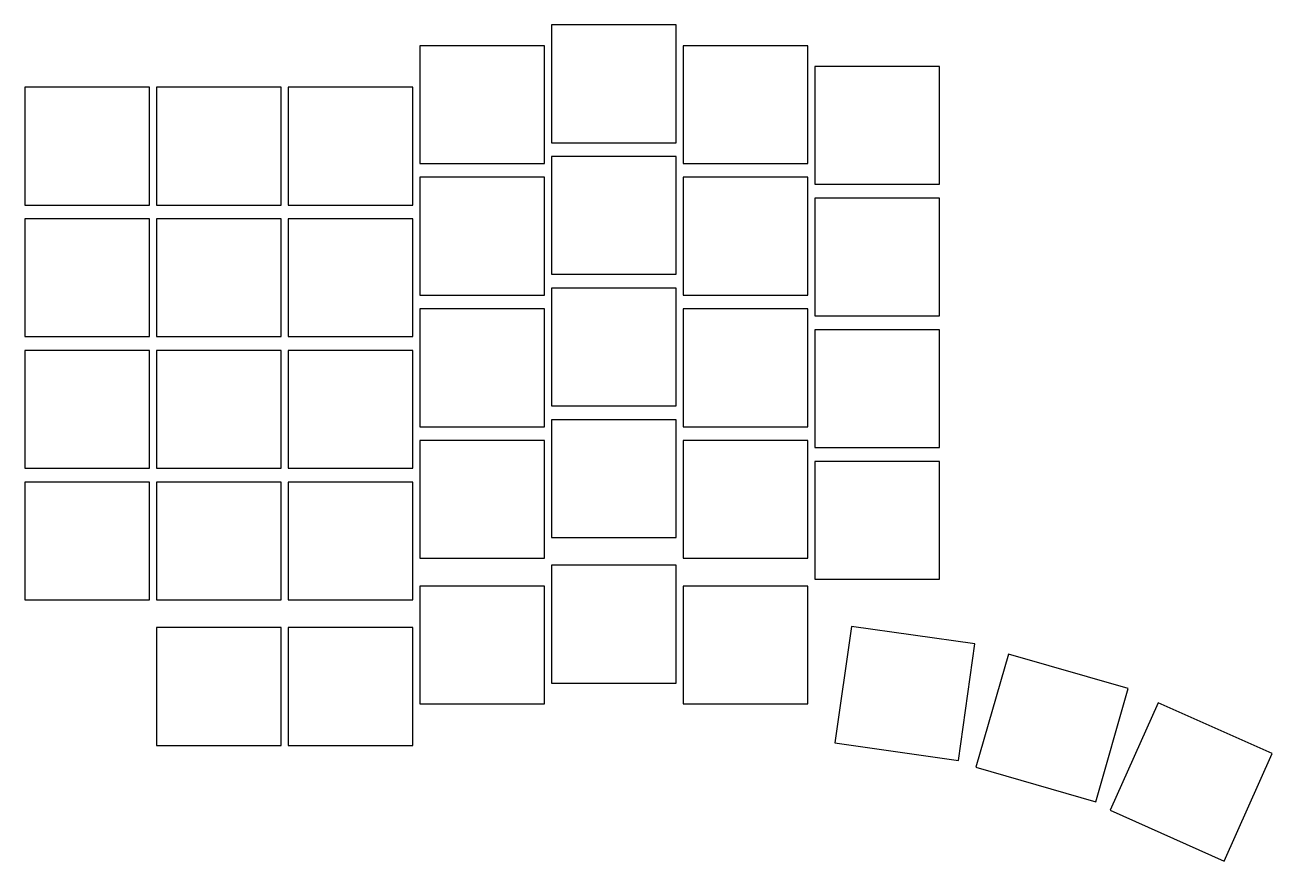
# Model space of a CAD drawing. Header units: millimetres. Extents: x -9 to 171, y -25 to 96.
import ezdxf

# ---------------------------------------------------------------- set-up
doc = ezdxf.new("R2010")
doc.units = ezdxf.units.MM

msp = doc.modelspace()

# ---------------------------------------------------------------- linework, layer by layer
for p, q in [((85, 95.5), (67, 95.5)), ((67, 95.5), (67, 78.5)), ((85, 78.5), (85, 95.5)), ((66, 92.5), (48, 92.5)), ((48, 92.5), (48, 75.5)), ((66, 75.5), (66, 92.5)), ((104, 92.5), (86, 92.5)), ((86, 92.5), (86, 75.5)), ((104, 75.5), (104, 92.5)), ((123, 89.5), (105, 89.5)), ((105, 89.5), (105, 72.5)), ((123, 72.5), (123, 89.5)), ((9, 86.5), (-9, 86.5)), ((-9, 86.5), (-9, 69.5)), ((9, 69.5), (9, 86.5)), ((28, 86.5), (10, 86.5)), ((10, 86.5), (10, 69.5)), ((28, 69.5), (28, 86.5)), ((47, 86.5), (29, 86.5)), ((29, 86.5), (29, 69.5)), ((47, 69.5), (47, 86.5)), ((67, 78.5), (85, 78.5)), ((85, 76.5), (67, 76.5)), ((67, 76.5), (67, 59.5)), ((85, 59.5), (85, 76.5)), ((48, 75.5), (66, 75.5)), ((86, 75.5), (104, 75.5)), ((66, 73.5), (48, 73.5)), ((48, 73.5), (48, 56.5)), ((66, 56.5), (66, 73.5)), ((104, 73.5), (86, 73.5)), ((86, 73.5), (86, 56.5)), ((104, 56.5), (104, 73.5)), ((105, 72.5), (123, 72.5)), ((123, 70.5), (105, 70.5)), ((105, 70.5), (105, 53.5)), ((123, 53.5), (123, 70.5)), ((-9, 69.5), (9, 69.5)), ((10, 69.5), (28, 69.5)), ((29, 69.5), (47, 69.5)), ((9, 67.5), (-9, 67.5)), ((-9, 67.5), (-9, 50.5)), ((9, 50.5), (9, 67.5)), ((28, 67.5), (10, 67.5)), ((10, 67.5), (10, 50.5)), ((28, 50.5), (28, 67.5)), ((47, 67.5), (29, 67.5)), ((29, 67.5), (29, 50.5)), ((47, 50.5), (47, 67.5)), ((67, 59.5), (85, 59.5)), ((48, 56.5), (66, 56.5)), ((85, 57.5), (67, 57.5)), ((67, 57.5), (67, 40.5)), ((85, 40.5), (85, 57.5)), ((86, 56.5), (104, 56.5)), ((66, 54.5), (48, 54.5)), ((48, 54.5), (48, 37.5)), ((66, 37.5), (66, 54.5)), ((104, 54.5), (86, 54.5)), ((86, 54.5), (86, 37.5)), ((104, 37.5), (104, 54.5)), ((105, 53.5), (123, 53.5)), ((-9, 50.5), (9, 50.5)), ((10, 50.5), (28, 50.5)), ((29, 50.5), (47, 50.5)), ((123, 51.5), (105, 51.5)), ((105, 51.5), (105, 34.5)), ((123, 34.5), (123, 51.5)), ((9, 48.5), (-9, 48.5)), ((-9, 48.5), (-9, 31.5)), ((9, 31.5), (9, 48.5)), ((28, 48.5), (10, 48.5)), ((10, 48.5), (10, 31.5)), ((28, 31.5), (28, 48.5)), ((47, 48.5), (29, 48.5)), ((29, 48.5), (29, 31.5)), ((47, 31.5), (47, 48.5)), ((67, 40.5), (85, 40.5)), ((85, 38.5), (67, 38.5)), ((67, 38.5), (67, 21.5)), ((85, 21.5), (85, 38.5)), ((48, 37.5), (66, 37.5)), ((86, 37.5), (104, 37.5)), ((66, 35.5), (48, 35.5)), ((48, 35.5), (48, 18.5)), ((66, 18.5), (66, 35.5)), ((104, 35.5), (86, 35.5)), ((86, 35.5), (86, 18.5)), ((104, 18.5), (104, 35.5)), ((105, 34.5), (123, 34.5)), ((123, 32.5), (105, 32.5)), ((105, 32.5), (105, 15.5)), ((123, 15.5), (123, 32.5)), ((-9, 31.5), (9, 31.5)), ((10, 31.5), (28, 31.5)), ((29, 31.5), (47, 31.5)), ((9, 29.5), (-9, 29.5)), ((-9, 29.5), (-9, 12.5)), ((9, 12.5), (9, 29.5)), ((28, 29.5), (10, 29.5)), ((10, 29.5), (10, 12.5)), ((28, 12.5), (28, 29.5)), ((47, 29.5), (29, 29.5)), ((29, 29.5), (29, 12.5)), ((47, 12.5), (47, 29.5)), ((67, 21.5), (85, 21.5)), ((48, 18.5), (66, 18.5)), ((86, 18.5), (104, 18.5)), ((85, 17.5), (67, 17.5)), ((67, 17.5), (67, 0.5)), ((85, 0.5), (85, 17.5)), ((66, 14.5), (48, 14.5)), ((48, 14.5), (48, -2.5)), ((66, -2.5), (66, 14.5)), ((104, 14.5), (86, 14.5)), ((86, 14.5), (86, -2.5)), ((104, -2.5), (104, 14.5)), ((105, 15.5), (123, 15.5)), ((-9, 12.5), (9, 12.5)), ((10, 12.5), (28, 12.5)), ((29, 12.5), (47, 12.5)), ((28, 8.5), (10, 8.5)), ((10, 8.5), (10, -8.5)), ((28, -8.5), (28, 8.5)), ((47, 8.5), (29, 8.5)), ((29, 8.5), (29, -8.5)), ((47, -8.5), (47, 8.5)), ((110.27, 8.67), (107.9, -8.16)), ((128.1, 6.16), (110.27, 8.67)), ((125.73, -10.67), (128.1, 6.16)), ((132.93, 4.67), (128.24, -11.67)), ((150.23, -0.29), (132.93, 4.67)), ((67, 0.5), (85, 0.5)), ((145.54, -16.64), (150.23, -0.29)), ((48, -2.5), (66, -2.5)), ((86, -2.5), (104, -2.5)), ((154.54, -2.35), (147.63, -17.88)), ((170.99, -9.68), (154.54, -2.35)), ((10, -8.5), (28, -8.5)), ((29, -8.5), (47, -8.5)), ((107.9, -8.16), (125.73, -10.67)), ((164.07, -25.21), (170.99, -9.68)), ((128.24, -11.67), (145.54, -16.64)), ((147.63, -17.88), (164.07, -25.21))]:
    msp.add_line(p, q)

doc.saveas('drawing.dxf')
